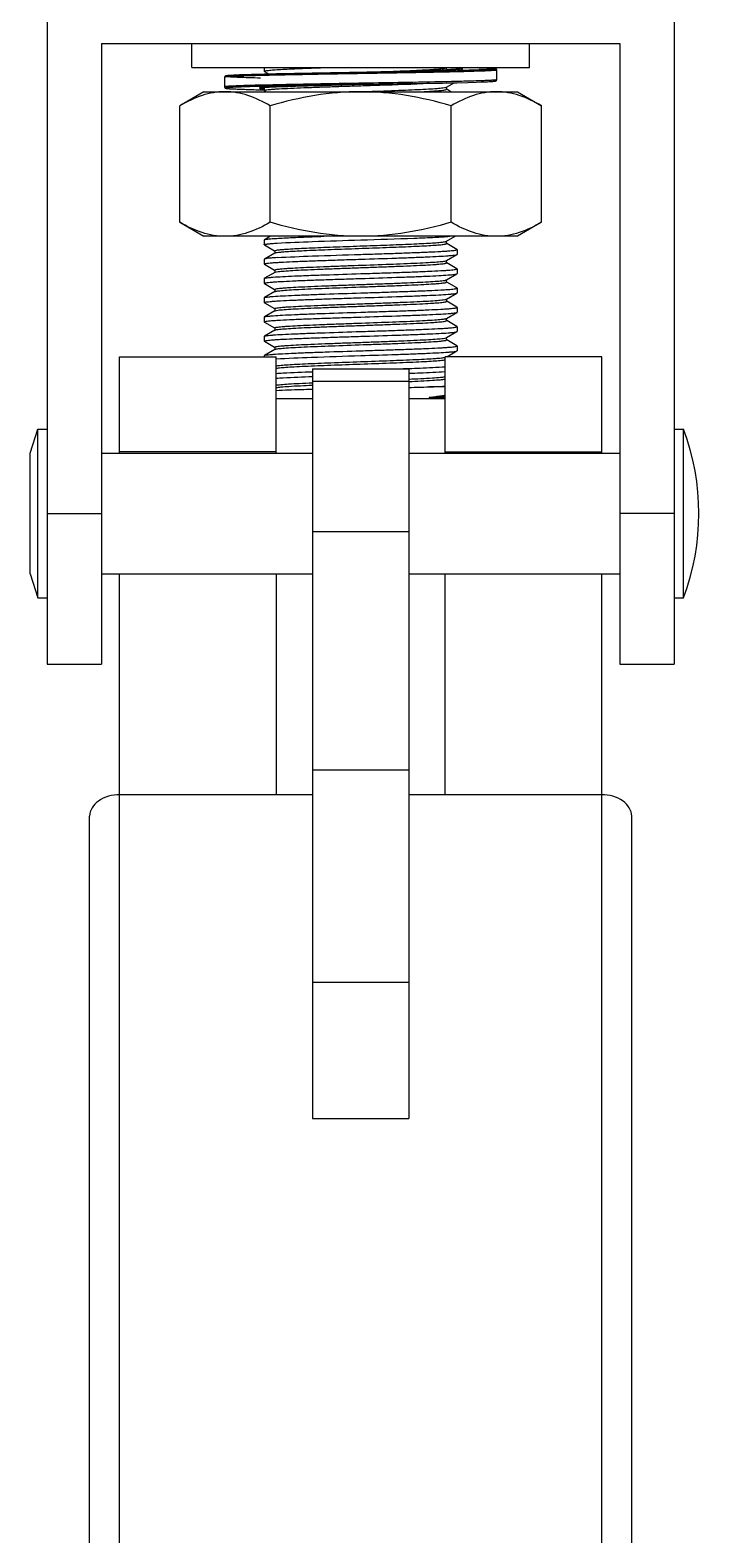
# Model space of a CAD drawing. Extents: x 1680110 to 2699828, y 269661 to 891349.
# Drawn here: x 2393990 to 2394243, y 713196 to 713764 of the extents above; entities that cross this region are included whole.
import ezdxf

# ---------------------------------------------------------------- set-up
doc = ezdxf.new("R2010")
doc.units = 0
doc.header["$LTSCALE"] = 1000
doc.header["$MEASUREMENT"] = 0
doc.layers.add('02___PRT_ALL_AXES', color=7, linetype='Continuous')
doc.layers.add('03___PRT_ALL_CURVES', color=7, linetype='Continuous')

msp = doc.modelspace()

# ---------------------------------------------------------------- linework, layer by layer
at = {"color": 0, "linetype": 'Continuous'}
for p, q in [((2393996.45, 713779.83), (2393996.45, 713524.85)), ((2394233.22, 713779.83), (2394233.22, 713524.85)), ((2394016.94, 713759.34), (2394016.94, 713524.85)), ((2394016.94, 713759.34), (2394212.73, 713759.34)), ((2394212.73, 713759.34), (2394212.73, 713524.85)), ((2394147.2, 713750.13), (2394147.26, 713750.16)), ((2394147.26, 713750.16), (2394147.38, 713750.23)), ((2394147.32, 713749.32), (2394147.32, 713750.23)), ((2394160.61, 713750.18), (2394159, 713750.23)), ((2394161.67, 713750.13), (2394160.61, 713750.18)), ((2394162.58, 713750.09), (2394161.67, 713750.13)), ((2394063.38, 713746.59), (2394063.38, 713742.95)), ((2394066.14, 713747.31), (2394065.57, 713747.28)), ((2394066.82, 713747.35), (2394066.14, 713747.31)), ((2394067.62, 713747.39), (2394066.82, 713747.35)), ((2394069.07, 713747.45), (2394067.62, 713747.39)), ((2394070.87, 713747.51), (2394069.07, 713747.45)), ((2394073.86, 713747.6), (2394070.87, 713747.51)), ((2394078.81, 713747.73), (2394073.86, 713747.6)), ((2394078.47, 713748.81), (2394078.41, 713748.87)), ((2394078.47, 713748.81), (2394080.26, 713747.76)), ((2394086.86, 713747.91), (2394078.81, 713747.73)), ((2394101.59, 713748.19), (2394086.86, 713747.91)), ((2394114.28, 713748.4), (2394101.59, 713748.19)), ((2394114.84, 713748.41), (2394114.28, 713748.4)), ((2394114.84, 713748.41), (2394115.6, 713748.44)), ((2394115.6, 713748.43), (2394114.84, 713748.41)), ((2394115.6, 713748.43), (2394114.84, 713748.41)), ((2394133.85, 713748.86), (2394127.7, 713748.71)), ((2394138.07, 713748.98), (2394133.85, 713748.86)), ((2394141.65, 713749.08), (2394138.07, 713748.98)), ((2394138.16, 713744.27), (2394151.22, 713744.55)), ((2394144.63, 713749.18), (2394141.65, 713749.08)), ((2394147.06, 713749.28), (2394144.63, 713749.18)), ((2394148.55, 713749.34), (2394147.06, 713749.28)), ((2394147.24, 713744.46), (2394147.19, 713744.46)), ((2394147.3, 713749.29), (2394147.32, 713749.32)), ((2394147.31, 713749.56), (2394147.35, 713749.56)), ((2394147.32, 713742.91), (2394150.11, 713744.53)), ((2394147.43, 713749.29), (2394147.33, 713749.35)), ((2394147.4, 713749.02), (2394147.34, 713749.01)), ((2394147.35, 713749.56), (2394147.5, 713749.55)), ((2394147.41, 713749.29), (2394147.35, 713749.29)), ((2394149.4, 713749.39), (2394148.55, 713749.34)), ((2394150.14, 713749.43), (2394149.4, 713749.39)), ((2394150.02, 713749.42), (2394150.06, 713749.42)), ((2394150.78, 713749.46), (2394150.14, 713749.43)), ((2394151.33, 713749.5), (2394150.78, 713749.46)), ((2394151.22, 713744.55), (2394155.29, 713744.66)), ((2394151.33, 713745), (2394151.27, 713745)), ((2394155.29, 713744.66), (2394158.45, 713744.75)), ((2394158.45, 713744.75), (2394160.33, 713744.82)), ((2394160.33, 713744.82), (2394161.86, 713744.88)), ((2394161.86, 713744.88), (2394162.7, 713744.92)), ((2394163.36, 713750.05), (2394162.58, 713750.09)), ((2394162.7, 713744.92), (2394163.42, 713744.96)), ((2394163.42, 713744.96), (2394164.02, 713744.99)), ((2394166.29, 713745.68), (2394166.29, 713749.32)), ((2394066.21, 713742.23), (2394066.88, 713742.19)), ((2394066.88, 713742.19), (2394067.65, 713742.16)), ((2394067.65, 713742.16), (2394069.03, 713742.1)), ((2394069.03, 713742.1), (2394070.71, 713742.04)), ((2394070.71, 713742.04), (2394073.47, 713741.95)), ((2394073.47, 713741.95), (2394078.41, 713741.82)), ((2394077.64, 713742.29), (2394078.38, 713742.23)), ((2394078.4, 713743.63), (2394078.35, 713743.63)), ((2394078.43, 713743.17), (2394078.37, 713743.17)), ((2394078.47, 713741.52), (2394078.41, 713741.58)), ((2394078.47, 713741.52), (2394079.14, 713741.13)), ((2394078.81, 713742.79), (2394079.49, 713742.84)), ((2394079.49, 713742.84), (2394080.29, 713742.88)), ((2394080.29, 713742.88), (2394081.23, 713742.93)), ((2394081.23, 713742.93), (2394082.9, 713743)), ((2394082.9, 713743), (2394084.95, 713743.08)), ((2394084.95, 713743.08), (2394087.38, 713743.16)), ((2394087.38, 713743.16), (2394090.23, 713743.25)), ((2394090.23, 713743.25), (2394094.72, 713743.38)), ((2394094.72, 713743.38), (2394100.03, 713743.51)), ((2394100.03, 713743.51), (2394107.69, 713743.7)), ((2394107.69, 713743.7), (2394112.43, 713743.81)), ((2394114.26, 713743.85), (2394112.43, 713743.81)), ((2394114.26, 713743.85), (2394112.43, 713743.82)), ((2394112.43, 713743.33), (2394114.27, 713743.39)), ((2394114.26, 713743.85), (2394128.57, 713744.1)), ((2394114.84, 713743.86), (2394114.26, 713743.85)), ((2394114.27, 713743.39), (2394114.84, 713743.41)), ((2394114.87, 713743.86), (2394114.84, 713743.86)), ((2394121.71, 713743.98), (2394114.87, 713743.86)), ((2394121.83, 713743.98), (2394121.71, 713743.98)), ((2394128.57, 713744.1), (2394121.83, 713743.98)), ((2394128.57, 713744.1), (2394138.16, 713744.27)), ((2394128.73, 713744.1), (2394128.57, 713744.1)), ((2394135.13, 713744.22), (2394128.73, 713744.1)), ((2394135.37, 713744.22), (2394135.13, 713744.22)), ((2394147.26, 713742.88), (2394147.32, 713742.91)), ((2394147.32, 713742.04), (2394147.32, 713742.95)), ((2394148.95, 713741.13), (2394147.33, 713742.07)), ((2394078.41, 713685.13), (2394078.47, 713685.19)), ((2394078.47, 713683.24), (2394078.41, 713683.3)), ((2394080.72, 713686.49), (2394078.47, 713685.19)), ((2394078.47, 713683.24), (2394082.34, 713681)), ((2394147.26, 713684.6), (2394147.32, 713684.63)), ((2394147.32, 713684.63), (2394150.53, 713686.49)), ((2394147.32, 713683.76), (2394147.32, 713684.67)), ((2394151.21, 713681.55), (2394147.33, 713683.79)), ((2394078.47, 713677.9), (2394078.41, 713677.84)), ((2394082.35, 713680.15), (2394078.47, 713677.9)), ((2394082.35, 713681.03), (2394082.35, 713680.12)), ((2394082.42, 713680.19), (2394082.35, 713680.15)), ((2394147.26, 713677.31), (2394147.32, 713677.35)), ((2394147.32, 713677.35), (2394151.21, 713679.6)), ((2394147.32, 713676.47), (2394147.32, 713677.38)), ((2394151.21, 713674.26), (2394147.33, 713676.5)), ((2394151.26, 713681.48), (2394151.21, 713681.55)), ((2394151.21, 713679.6), (2394151.26, 713679.66)), ((2394078.47, 713675.95), (2394078.41, 713676.02)), ((2394078.41, 713670.55), (2394078.47, 713670.62)), ((2394078.47, 713675.95), (2394082.34, 713673.72)), ((2394082.35, 713672.87), (2394078.47, 713670.62)), ((2394082.35, 713673.74), (2394082.35, 713672.83)), ((2394082.42, 713672.9), (2394082.35, 713672.87)), ((2394082.42, 713672.9), (2394082.48, 713672.93)), ((2394147.32, 713670.06), (2394151.21, 713672.31)), ((2394151.26, 713674.2), (2394151.21, 713674.26)), ((2394151.21, 713672.31), (2394151.26, 713672.38)), ((2394078.47, 713668.67), (2394078.41, 713668.73)), ((2394078.47, 713668.67), (2394082.34, 713666.43)), ((2394082.35, 713665.58), (2394078.47, 713663.33)), ((2394082.35, 713666.46), (2394082.35, 713665.55)), ((2394082.42, 713665.62), (2394082.35, 713665.58)), ((2394147.18, 713669.99), (2394147.26, 713670.03)), ((2394147.26, 713670.03), (2394147.32, 713670.06)), ((2394147.32, 713669.19), (2394147.32, 713670.1)), ((2394147.32, 713662.78), (2394151.21, 713665.03)), ((2394151.21, 713666.98), (2394147.33, 713669.22)), ((2394151.26, 713666.91), (2394151.21, 713666.98)), ((2394151.21, 713665.03), (2394151.26, 713665.09)), ((2394078.41, 713663.27), (2394078.47, 713663.33)), ((2394078.47, 713661.38), (2394078.41, 713661.45)), ((2394078.47, 713661.38), (2394082.34, 713659.15)), ((2394082.35, 713659.17), (2394082.35, 713658.26)), ((2394147.19, 713662.71), (2394147.26, 713662.74)), ((2394147.26, 713662.74), (2394147.32, 713662.78)), ((2394147.32, 713661.9), (2394147.32, 713662.81)), ((2394151.21, 713659.69), (2394147.33, 713661.93)), ((2394151.26, 713659.63), (2394151.21, 713659.69)), ((2394078.41, 713655.98), (2394078.47, 713656.05)), ((2394078.47, 713654.1), (2394078.41, 713654.16)), ((2394082.35, 713658.3), (2394078.47, 713656.05)), ((2394078.47, 713654.1), (2394082.34, 713651.86)), ((2394082.42, 713658.33), (2394082.35, 713658.3)), ((2394082.42, 713658.33), (2394082.48, 713658.36)), ((2394147.26, 713655.46), (2394147.32, 713655.49)), ((2394147.32, 713655.49), (2394151.21, 713657.74)), ((2394147.32, 713654.62), (2394147.32, 713655.53)), ((2394151.21, 713652.41), (2394147.33, 713654.65)), ((2394151.21, 713657.74), (2394151.26, 713657.81)), ((2394078.41, 713648.7), (2394078.47, 713648.76)), ((2394082.35, 713651.01), (2394078.47, 713648.76)), ((2394082.35, 713651.89), (2394082.35, 713650.98)), ((2394082.42, 713651.05), (2394082.35, 713651.01)), ((2394082.42, 713651.05), (2394082.49, 713651.08)), ((2394147.19, 713648.14), (2394147.26, 713648.17)), ((2394147.26, 713648.17), (2394147.32, 713648.21)), ((2394147.32, 713648.21), (2394151.21, 713650.46)), ((2394147.32, 713647.33), (2394147.32, 713648.24)), ((2394151.26, 713652.34), (2394151.21, 713652.41)), ((2394151.21, 713650.46), (2394151.26, 713650.52)), ((2394078.47, 713646.81), (2394078.41, 713646.88)), ((2394078.47, 713646.81), (2394082.34, 713644.58)), ((2394082.35, 713643.73), (2394078.47, 713641.48)), ((2394082.35, 713644.6), (2394082.35, 713643.69)), ((2394082.42, 713643.76), (2394082.35, 713643.73)), ((2394151.21, 713645.12), (2394147.33, 713647.36)), ((2394147.39, 713640.97), (2394151.21, 713643.17)), ((2394151.26, 713645.06), (2394151.21, 713645.12)), ((2394151.21, 713643.17), (2394151.26, 713643.24)), ((2394023.77, 713604.53), (2394023.77, 713640.97)), ((2394023.77, 713640.97), (2394082.96, 713640.97)), ((2394078.41, 713641.41), (2394078.47, 713641.48)), ((2394082.96, 713604.53), (2394082.96, 713640.97)), ((2394096.62, 713636.41), (2394096.62, 713353.09)), ((2394096.62, 713636.41), (2394133.05, 713636.41)), ((2394133.05, 713636.41), (2394133.05, 713353.09)), ((2394146.71, 713604.53), (2394146.71, 713640.97)), ((2394205.9, 713640.97), (2394146.71, 713640.97)), ((2394205.9, 713604.53), (2394205.9, 713640.97)), ((2394096.62, 713631.7), (2394133.05, 713631.7)), ((2394133.12, 713634.74), (2394133.18, 713634.74)), ((2394146.71, 713629.58), (2394140.6, 713629.58)), ((2394146.71, 713625.63), (2394140.66, 713625.63)), ((2394096.62, 713625.02), (2394082.96, 713625.02)), ((2394146.71, 713625.02), (2394133.05, 713625.02)), ((2394082.96, 713605), (2394023.77, 713605)), ((2394146.71, 713605), (2394205.9, 713605)), ((2393996.45, 713581.77), (2394016.94, 713581.77)), ((2394233.22, 713581.77), (2394212.73, 713581.77)), ((2394096.62, 713574.97), (2394133.05, 713574.97)), ((2394023.77, 711038.3), (2394023.77, 713559)), ((2394082.96, 713559), (2394082.96, 713475.43)), ((2394146.71, 713475.43), (2394146.71, 713559)), ((2394205.9, 711038.3), (2394205.9, 713559)), ((2393996.45, 713524.85), (2394016.94, 713524.85)), ((2394212.73, 713524.85), (2394233.22, 713524.85)), ((2394096.62, 713484.82), (2394133.05, 713484.82)), ((2394096.62, 713475.43), (2394023.77, 713475.43)), ((2394205.9, 713475.43), (2394133.05, 713475.43)), ((2394012.39, 711154.42), (2394012.39, 713467.38)), ((2394217.28, 711154.42), (2394217.28, 713467.38)), ((2394096.62, 713404.6), (2394133.05, 713404.6)), ((2394096.62, 713353.09), (2394133.05, 713353.09))]:
    msp.add_line(p, q, dxfattribs=at)
for points in [[(2394065.57, 713747.28), (2394065.32, 713747.26), (2394065.1, 713747.24), (2394064.89, 713747.23), (2394064.71, 713747.21), (2394064.54, 713747.19), (2394064.4, 713747.18), (2394064.26, 713747.16), (2394064.15, 713747.15), (2394064.04, 713747.13), (2394063.95, 713747.12), (2394063.87, 713747.1), (2394063.79, 713747.08), (2394063.71, 713747.05), (2394063.62, 713747), (2394063.49, 713746.89), (2394063.39, 713746.63), (2394063.38, 713746.59)], [(2394127.7, 713748.71), (2394116.17, 713748.44), (2394115.6, 713748.43)], [(2394153, 713749.68), (2394153, 713749.68), (2394152.96, 713749.68), (2394152.91, 713749.66), (2394152.83, 713749.65), (2394152.74, 713749.64), (2394152.63, 713749.62), (2394152.5, 713749.61), (2394152.35, 713749.59), (2394152.19, 713749.57), (2394152, 713749.55), (2394151.8, 713749.54), (2394151.58, 713749.52), (2394151.33, 713749.5)], [(2394166.29, 713749.32), (2394166.28, 713749.36), (2394166.18, 713749.62), (2394166.05, 713749.74), (2394165.95, 713749.78), (2394165.87, 713749.81), (2394165.79, 713749.83), (2394165.7, 713749.85), (2394165.59, 713749.87), (2394165.47, 713749.89), (2394165.33, 713749.9), (2394165.17, 713749.92), (2394164.99, 713749.94), (2394164.78, 713749.96), (2394164.55, 713749.98), (2394164.29, 713749.99), (2394164.01, 713750.01), (2394163.36, 713750.05)], [(2394164.02, 713744.99), (2394164.28, 713745.01), (2394164.51, 713745.03), (2394164.72, 713745.04), (2394164.92, 713745.06), (2394165.09, 713745.08), (2394165.24, 713745.09), (2394165.38, 713745.11), (2394165.5, 713745.12), (2394165.61, 713745.14), (2394165.7, 713745.16), (2394165.79, 713745.17), (2394165.87, 713745.19), (2394165.95, 713745.22), (2394166.04, 713745.26), (2394166.16, 713745.36), (2394166.28, 713745.61), (2394166.29, 713745.68)], [(2394063.38, 713742.95), (2394063.39, 713742.88), (2394063.51, 713742.63), (2394063.63, 713742.53), (2394063.73, 713742.49), (2394063.8, 713742.46), (2394063.88, 713742.44), (2394063.97, 713742.42), (2394064.07, 713742.41), (2394064.17, 713742.39), (2394064.3, 713742.37), (2394064.44, 713742.36), (2394064.59, 713742.34), (2394064.76, 713742.33), (2394064.95, 713742.31), (2394065.16, 713742.3), (2394065.39, 713742.28), (2394065.64, 713742.26), (2394066.21, 713742.23)], [(2394076.82, 713742.58), (2394076.83, 713742.58), (2394076.86, 713742.59), (2394076.93, 713742.6), (2394077.01, 713742.62), (2394077.12, 713742.64), (2394077.25, 713742.65), (2394077.4, 713742.67), (2394077.58, 713742.69), (2394077.78, 713742.71), (2394078, 713742.73), (2394078.24, 713742.75), (2394078.52, 713742.77), (2394078.81, 713742.79)]]:
    msp.add_lwpolyline(points, dxfattribs=at)
for centre, radius, start, end in [((2394076.39, 716976.59), 3232.91, 271.04527, 271.25493), ((2394109.69, 715453.48), 1709.43, 271.2586, 271.39378), ((2394113.55, 715292.18), 1543.54, 271.25649, 271.45321), ((2394081.49, 713701.32), 41.56, 94.2592, 94.9357), ((2394080.72, 713769.59), 26.97, 264.4979, 265.0097), ((2394146.89, 713663.46), 0.808, 291.3377, 292.265), ((2394082.78, 713657.61), 0.809, 111.336, 112.2602), ((2394062.32, 715567.47), 1932.2, 271.97095, 272.1), ((2394099.55, 715107.97), 1478.96, 271.30073, 271.59071)]:
    msp.add_arc(centre, radius, start, end, dxfattribs=at)
for points, knots in [([(2394078.41, 713748.87), (2394078.41, 713748.91), (2394078.58, 713748.99), (2394078.85, 713749.05), (2394079.36, 713749.14), (2394080.39, 713749.26), (2394082.15, 713749.41), (2394084.77, 713749.57), (2394088.04, 713749.74), (2394091.89, 713749.9), (2394096.25, 713750.07), (2394099.3, 713750.18), (2394100.9, 713750.23)], [0, 0, 0, 0, 0.005786, 0.019414, 0.041485, 0.072004, 0.157793, 0.275073, 0.421358, 0.593494, 0.787777, 1, 1, 1, 1]), ([(2394115.6, 713748.44), (2394119.45, 713748.58), (2394125.05, 713748.78), (2394132.2, 713749.06), (2394136.82, 713749.27), (2394140.71, 713749.48), (2394143.74, 713749.66), (2394145.8, 713749.89), (2394146.87, 713750), (2394147.2, 713750.13)], [0, 0, 0, 0, 0.364961, 0.531036, 0.678684, 0.803013, 0.899918, 0.966237, 1, 1, 1, 1]), ([(2394148.15, 713750.23), (2394148.58, 713750.22), (2394149.94, 713750.15), (2394151.3, 713750.08), (2394152.23, 713749.99)], [0, 0, 0, 0, 0.316279, 1, 1, 1, 1]), ([(2394159, 713750.23), (2394159.62, 713750.21), (2394160.77, 713750.17), (2394162.35, 713750.11), (2394163.48, 713750.05), (2394164.24, 713750), (2394164.69, 713749.96), (2394165.07, 713749.93), (2394165.37, 713749.9), (2394165.6, 713749.87), (2394165.73, 713749.83), (2394165.82, 713749.81), (2394165.83, 713749.77), (2394165.81, 713749.75), (2394165.77, 713749.74), (2394165.68, 713749.71), (2394165.52, 713749.68), (2394165.27, 713749.65), (2394164.95, 713749.62), (2394164.54, 713749.58), (2394163.85, 713749.53), (2394162.8, 713749.48), (2394161.31, 713749.41), (2394159.54, 713749.34), (2394157.49, 713749.27), (2394155.18, 713749.21), (2394153.55, 713749.16), (2394152.7, 713749.14)], [0, 0, 0, 0, 0.093183, 0.172189, 0.236539, 0.263093, 0.285847, 0.304768, 0.319836, 0.33104, 0.338399, 0.342056, 0.342921, 0.344117, 0.346129, 0.34906, 0.357776, 0.370349, 0.386785, 0.407069, 0.431174, 0.49071, 0.565043, 0.653721, 0.756205, 0.871868, 1, 1, 1, 1]), ([(2394166.29, 713749.32), (2394166.29, 713749.3), (2394166.17, 713749.27), (2394166.01, 713749.23), (2394165.68, 713749.19), (2394165.26, 713749.15), (2394164.7, 713749.11), (2394163.73, 713749.05), (2394162.22, 713748.97), (2394160.06, 713748.89), (2394157.48, 713748.81), (2394154.48, 713748.72), (2394151.1, 713748.64), (2394147.37, 713748.55), (2394141.81, 713748.44), (2394134.27, 713748.29), (2394124.74, 713748.13), (2394114.83, 713747.96), (2394104.92, 713747.79), (2394095.39, 713747.62), (2394087.86, 713747.48), (2394082.29, 713747.36), (2394078.56, 713747.28), (2394075.19, 713747.19), (2394072.19, 713747.11), (2394069.6, 713747.03), (2394067.45, 713746.94), (2394065.94, 713746.87), (2394064.97, 713746.81), (2394064.41, 713746.77), (2394063.99, 713746.73), (2394063.66, 713746.69), (2394063.5, 713746.65), (2394063.38, 713746.62), (2394063.38, 713746.59)], [0, 0, 0, 0, 0.000734, 0.002588, 0.005621, 0.009835, 0.015225, 0.021778, 0.038315, 0.05929, 0.084505, 0.11372, 0.146654, 0.182994, 0.222387, 0.30879, 0.402541, 0.500037, 0.597531, 0.691278, 0.777674, 0.817064, 0.853401, 0.886332, 0.915542, 0.940751, 0.961719, 0.978248, 0.984797, 0.990182, 0.994392, 0.99742, 0.99927, 1, 1, 1, 1]), ([(2394114.28, 713748.4), (2394111.85, 713748.36), (2394107.04, 713748.28), (2394099.97, 713748.16), (2394093.2, 713748.03), (2394086.87, 713747.91), (2394081.12, 713747.79), (2394076.06, 713747.67), (2394072.33, 713747.56), (2394069.77, 713747.47), (2394068.19, 713747.41), (2394066.85, 713747.35), (2394065.88, 713747.3), (2394065.24, 713747.25), (2394064.85, 713747.22), (2394064.52, 713747.19), (2394064.26, 713747.16), (2394064.06, 713747.13), (2394063.94, 713747.11), (2394063.88, 713747.08), (2394063.85, 713747.07), (2394063.84, 713747.05), (2394063.85, 713747.03), (2394063.88, 713747.01), (2394063.94, 713746.99), (2394064.07, 713746.96), (2394064.26, 713746.93), (2394064.66, 713746.89), (2394065.31, 713746.84), (2394066.77, 713746.75), (2394069.2, 713746.64), (2394072.81, 713746.52), (2394075.52, 713746.45), (2394077.02, 713746.41)], [0, 0, 0, 0, 0.114408, 0.226286, 0.333333, 0.433352, 0.524287, 0.604264, 0.671643, 0.700166, 0.725046, 0.746157, 0.763393, 0.77053, 0.776668, 0.781801, 0.785923, 0.789034, 0.791139, 0.791822, 0.792275, 0.79255, 0.792828, 0.79329, 0.793982, 0.796105, 0.799235, 0.803376, 0.814683, 0.829982, 0.87224, 0.929301, 1, 1, 1, 1]), ([(2394151.27, 713745), (2394145.7, 713744.87), (2394130.21, 713744.57), (2394105.92, 713744.17), (2394087.2, 713743.84), (2394078.4, 713743.63)], [0, 0, 0, 0, 0.229313, 0.637984, 1, 1, 1, 1]), ([(2394147.35, 713749.29), (2394142.81, 713749.1), (2394132.22, 713748.81), (2394121.64, 713748.57), (2394115.6, 713748.43)], [0, 0, 0, 0, 0.42908, 1, 1, 1, 1]), ([(2394147.34, 713749.01), (2394144.98, 713748.96), (2394134.4, 713748.75), (2394123.82, 713748.57), (2394115.6, 713748.43)], [0, 0, 0, 0, 0.22287, 1, 1, 1, 1]), ([(2394152.23, 713749.99), (2394152.37, 713749.97), (2394152.6, 713749.95), (2394152.92, 713749.91), (2394153.11, 713749.87), (2394153.23, 713749.84), (2394153.28, 713749.82), (2394153.31, 713749.8), (2394153.31, 713749.74), (2394153.2, 713749.72), (2394153.04, 713749.67), (2394152.77, 713749.63), (2394152.42, 713749.59), (2394151.97, 713749.55), (2394151.43, 713749.51), (2394150.52, 713749.44), (2394149.17, 713749.37), (2394148.03, 713749.32), (2394147.41, 713749.29)], [0, 0, 0, 0, 0.057695, 0.102152, 0.133345, 0.144014, 0.151502, 0.156113, 0.159189, 0.171014, 0.195466, 0.233126, 0.284056, 0.348196, 0.425398, 0.515491, 0.733471, 1, 1, 1, 1]), ([(2394147.5, 713749.55), (2394147.74, 713749.54), (2394148.58, 713749.5), (2394149.41, 713749.46), (2394150.02, 713749.42)], [0, 0, 0, 0, 0.279412, 1, 1, 1, 1]), ([(2394166.29, 713745.68), (2394166.29, 713745.66), (2394166.17, 713745.62), (2394166.01, 713745.59), (2394165.69, 713745.55), (2394165.27, 713745.51), (2394164.72, 713745.47), (2394163.75, 713745.4), (2394162.25, 713745.33), (2394160.11, 713745.25), (2394157.55, 713745.17), (2394154.57, 713745.08), (2394152.45, 713745.03), (2394151.33, 713745)], [0, 0, 0, 0, 0.004985, 0.0176, 0.038249, 0.066956, 0.103679, 0.14834, 0.261059, 0.404068, 0.576024, 0.7753, 1, 1, 1, 1]), ([(2394078.35, 713743.63), (2394077.23, 713743.6), (2394075.11, 713743.55), (2394072.13, 713743.47), (2394069.56, 713743.38), (2394067.43, 713743.3), (2394065.93, 713743.23), (2394064.96, 713743.17), (2394064.41, 713743.13), (2394063.98, 713743.08), (2394063.66, 713743.04), (2394063.5, 713743.01), (2394063.39, 713742.98), (2394063.38, 713742.95)], [0, 0, 0, 0, 0.224593, 0.423791, 0.595701, 0.738698, 0.851435, 0.896118, 0.932869, 0.961612, 0.982304, 0.994968, 1, 1, 1, 1]), ([(2394078.37, 713743.17), (2394076.31, 713743.12), (2394073.42, 713743.04), (2394069.83, 713742.92), (2394067.76, 713742.84), (2394066.3, 713742.77), (2394065.36, 713742.71), (2394064.84, 713742.67), (2394064.4, 713742.62), (2394064.13, 713742.6), (2394063.71, 713742.49), (2394064.13, 713742.39), (2394064.4, 713742.37), (2394064.84, 713742.32), (2394065.36, 713742.28), (2394066.31, 713742.22), (2394067.76, 713742.15), (2394069.84, 713742.07), (2394073.42, 713741.95), (2394076.32, 713741.87), (2394078.38, 713741.82)], [0, 0, 0, 0, 0.212148, 0.298132, 0.369616, 0.425941, 0.448254, 0.466597, 0.480935, 0.491247, 0.499914, 0.508617, 0.518947, 0.533304, 0.551665, 0.573994, 0.630349, 0.701857, 0.787856, 1, 1, 1, 1]), ([(2394077.07, 713742.63), (2394076.99, 713742.62), (2394076.84, 713742.6), (2394076.7, 713742.56), (2394076.59, 713742.53), (2394076.59, 713742.48), (2394076.62, 713742.46), (2394076.67, 713742.44), (2394076.78, 713742.41), (2394076.97, 713742.37), (2394077.28, 713742.33), (2394077.51, 713742.3), (2394077.64, 713742.29)], [0, 0, 0, 0, 0.160817, 0.265115, 0.31558, 0.328996, 0.349081, 0.381472, 0.427462, 0.561552, 0.752432, 1, 1, 1, 1]), ([(2394077.91, 713742.72), (2394077.83, 713742.72), (2394077.55, 713742.69), (2394077.27, 713742.66), (2394077.08, 713742.63)], [0, 0, 0, 0, 0.294737, 1, 1, 1, 1]), ([(2394112.43, 713743.81), (2394108.71, 713743.72), (2394101.67, 713743.56), (2394092.01, 713743.32), (2394084.39, 713743.07), (2394080.09, 713742.89), (2394078.4, 713742.76)], [0, 0, 0, 0, 0.327938, 0.620366, 0.851227, 1, 1, 1, 1]), ([(2394078.41, 713741.58), (2394078.41, 713741.65), (2394078.71, 713741.73), (2394079.13, 713741.82), (2394079.96, 713741.93), (2394081.05, 713742.03), (2394082.46, 713742.14), (2394084.89, 713742.29), (2394088.56, 713742.48), (2394093.62, 713742.69), (2394099.43, 713742.9), (2394105.79, 713743.12), (2394110.18, 713743.26), (2394112.43, 713743.33)], [0, 0, 0, 0, 0.005703, 0.020172, 0.04378, 0.076386, 0.117742, 0.167486, 0.290355, 0.440693, 0.61322, 0.801833, 1, 1, 1, 1]), ([(2394112.43, 713743.82), (2394109.28, 713743.77), (2394097.95, 713743.57), (2394086.62, 713743.37), (2394078.43, 713743.17)], [0, 0, 0, 0, 0.277252, 1, 1, 1, 1]), ([(2394114.84, 713743.41), (2394117.23, 713743.48), (2394125.88, 713743.76), (2394134.54, 713744.04), (2394140.8, 713744.33)], [0, 0, 0, 0, 0.276436, 1, 1, 1, 1]), ([(2394114.84, 713741.13), (2394118.7, 713741.27), (2394124.33, 713741.47), (2394131.54, 713741.75), (2394136.24, 713741.96), (2394140.23, 713742.16), (2394143.38, 713742.36), (2394145.58, 713742.57), (2394146.73, 713742.7), (2394147.11, 713742.82)], [0, 0, 0, 0, 0.358483, 0.522838, 0.669887, 0.794772, 0.893379, 0.962492, 1, 1, 1, 1]), ([(2394137.81, 713741.13), (2394139.15, 713741.2), (2394141.05, 713741.3), (2394143.39, 713741.46), (2394144.76, 713741.57), (2394145.81, 713741.68), (2394146.62, 713741.79), (2394147.03, 713741.88), (2394147.32, 713741.97), (2394147.32, 713742.04)], [0, 0, 0, 0, 0.421729, 0.592956, 0.735504, 0.848073, 0.929659, 0.979849, 1, 1, 1, 1]), ([(2394147.11, 713742.82), (2394147.14, 713742.83), (2394147.19, 713742.85), (2394147.24, 713742.87), (2394147.26, 713742.88)], [0, 0, 0, 0, 0.561798, 1, 1, 1, 1]), ([(2394078.41, 713683.3), (2394078.41, 713683.34), (2394078.54, 713683.41), (2394078.76, 713683.47), (2394079.16, 713683.54), (2394079.98, 713683.65), (2394081.38, 713683.78), (2394082.59, 713683.87), (2394083.29, 713683.91)], [0, 0, 0, 0, 0.022001, 0.071614, 0.151547, 0.261983, 0.573159, 1, 1, 1, 1]), ([(2394078.47, 713685.19), (2394078.66, 713685.3), (2394079.34, 713685.38), (2394080.66, 713685.56), (2394082.68, 713685.69), (2394085.31, 713685.86), (2394088.53, 713686.01), (2394093.79, 713686.24), (2394097.97, 713686.39), (2394100.9, 713686.49)], [0, 0, 0, 0, 0.029291, 0.089386, 0.179424, 0.297711, 0.44196, 0.609341, 1, 1, 1, 1]), ([(2394083.29, 713683.91), (2394087.73, 713684.19), (2394098.25, 713684.59), (2394108.76, 713684.93), (2394114.84, 713685.13)], [0, 0, 0, 0, 0.42277, 1, 1, 1, 1]), ([(2394086.71, 713681.63), (2394088.88, 713681.79), (2394093.96, 713682.05), (2394102.38, 713682.4), (2394112.06, 713682.75), (2394122.02, 713683.1), (2394130.04, 713683.41), (2394135.83, 713683.66), (2394139.45, 713683.84), (2394142.44, 713684.02), (2394144.74, 713684.18), (2394146.25, 713684.38), (2394147.04, 713684.47), (2394147.26, 713684.6)], [0, 0, 0, 0, 0.107783, 0.251572, 0.416871, 0.586964, 0.744654, 0.813774, 0.874011, 0.923835, 0.961993, 0.987552, 1, 1, 1, 1]), ([(2394086.71, 713680.72), (2394088.94, 713680.88), (2394094.17, 713681.15), (2394102.84, 713681.51), (2394112.79, 713681.87), (2394121.4, 713682.17), (2394128.12, 713682.42), (2394132.72, 713682.61), (2394136.84, 713682.8), (2394140.38, 713682.98), (2394143.23, 713683.16), (2394145.15, 713683.32), (2394146.27, 713683.46), (2394146.83, 713683.55), (2394147.13, 713683.62), (2394147.32, 713683.71), (2394147.32, 713683.76)], [0, 0, 0, 0, 0.110711, 0.25879, 0.428579, 0.602076, 0.684431, 0.760893, 0.829425, 0.888206, 0.935673, 0.970577, 0.983029, 0.992048, 0.997627, 1, 1, 1, 1]), ([(2394114.84, 713685.13), (2394121.58, 713685.34), (2394130.97, 713685.63), (2394142.19, 713686.1), (2394146.66, 713686.34), (2394148.49, 713686.49)], [0, 0, 0, 0, 0.601171, 0.836534, 1, 1, 1, 1]), ([(2394078.41, 713676.02), (2394078.41, 713676.09), (2394078.74, 713676.17), (2394079.19, 713676.27), (2394080.1, 713676.38), (2394081.28, 713676.49), (2394082.82, 713676.6), (2394085.44, 713676.76), (2394089.41, 713676.95), (2394094.86, 713677.17), (2394101.07, 713677.39), (2394107.82, 713677.62), (2394112.47, 713677.76), (2394114.84, 713677.84)], [0, 0, 0, 0, 0.00573, 0.020425, 0.044419, 0.077543, 0.119519, 0.169942, 0.29416, 0.445458, 0.618039, 0.805282, 1, 1, 1, 1]), ([(2394083.29, 713678.45), (2394082.65, 713678.41), (2394081.53, 713678.33), (2394080.08, 713678.21), (2394079.11, 713678.07), (2394078.61, 713677.99), (2394078.47, 713677.9)], [0, 0, 0, 0, 0.393975, 0.69435, 0.896787, 1, 1, 1, 1]), ([(2394082.35, 713681.03), (2394082.35, 713681.06), (2394082.47, 713681.13), (2394082.82, 713681.23), (2394083.64, 713681.37), (2394084.99, 713681.5), (2394086.08, 713681.59), (2394086.71, 713681.63)], [0, 0, 0, 0, 0.02323, 0.073288, 0.263625, 0.57431, 1, 1, 1, 1]), ([(2394082.35, 713673.74), (2394082.35, 713673.8), (2394082.61, 713673.89), (2394082.99, 713673.98), (2394083.72, 713674.09), (2394084.68, 713674.19), (2394085.92, 713674.29), (2394088.06, 713674.45), (2394091.3, 713674.63), (2394095.77, 713674.84), (2394100.91, 713675.05), (2394106.53, 713675.27), (2394114.42, 713675.55), (2394123.97, 713675.89), (2394132.99, 713676.24), (2394139.17, 713676.54), (2394142.64, 713676.74), (2394145.14, 713676.95), (2394146.48, 713677.1), (2394146.95, 713677.21)], [0, 0, 0, 0, 0.002759, 0.009523, 0.020511, 0.035675, 0.054897, 0.078022, 0.135142, 0.205065, 0.285364, 0.373246, 0.465653, 0.65112, 0.816158, 0.883701, 0.938007, 0.977206, 1, 1, 1, 1]), ([(2394082.42, 713680.19), (2394082.55, 713680.27), (2394083, 713680.35), (2394083.87, 713680.48), (2394085.15, 713680.61), (2394086.14, 713680.68), (2394086.71, 713680.72)], [0, 0, 0, 0, 0.107625, 0.311403, 0.610331, 1, 1, 1, 1]), ([(2394082.48, 713672.93), (2394082.84, 713673.08), (2394084, 713673.19), (2394086.23, 713673.43), (2394089.51, 713673.62), (2394093.71, 713673.84), (2394098.67, 713674.05), (2394104.22, 713674.27), (2394110.16, 713674.49), (2394116.26, 713674.7), (2394122.32, 713674.92), (2394128.1, 713675.14), (2394133.4, 713675.35), (2394138.03, 713675.57), (2394141.38, 713675.76), (2394143.6, 713675.91), (2394144.89, 713676.02), (2394145.89, 713676.12), (2394146.66, 713676.23), (2394147.05, 713676.32), (2394147.32, 713676.41), (2394147.32, 713676.47)], [0, 0, 0, 0, 0.017786, 0.052839, 0.104005, 0.169458, 0.246837, 0.333341, 0.425839, 0.520978, 0.615311, 0.705419, 0.788037, 0.860174, 0.919224, 0.943153, 0.963063, 0.97877, 0.990157, 0.997162, 1, 1, 1, 1]), ([(2394083.29, 713678.45), (2394087.73, 713678.73), (2394098.25, 713679.12), (2394108.76, 713679.47), (2394114.84, 713679.66)], [0, 0, 0, 0, 0.422765, 1, 1, 1, 1]), ([(2394114.84, 713679.66), (2394117.2, 713679.74), (2394121.85, 713679.88), (2394128.6, 713680.11), (2394134.81, 713680.33), (2394140.26, 713680.55), (2394144.23, 713680.74), (2394146.86, 713680.9), (2394148.39, 713681.01), (2394149.57, 713681.12), (2394150.48, 713681.23), (2394150.93, 713681.33), (2394151.26, 713681.41), (2394151.26, 713681.48)], [0, 0, 0, 0, 0.194721, 0.381979, 0.55457, 0.705865, 0.830075, 0.880496, 0.922471, 0.955593, 0.979584, 0.994275, 1, 1, 1, 1]), ([(2394114.84, 713677.84), (2394119.33, 713677.98), (2394125.86, 713678.19), (2394134.21, 713678.49), (2394139.57, 713678.7), (2394144.06, 713678.91), (2394147.16, 713679.1), (2394149.08, 713679.25), (2394150.08, 713679.36), (2394150.75, 713679.46), (2394151.1, 713679.54), (2394151.21, 713679.6)], [0, 0, 0, 0, 0.370036, 0.538455, 0.68763, 0.812233, 0.907832, 0.943658, 0.97107, 0.98986, 1, 1, 1, 1]), ([(2394146.95, 713677.21), (2394146.99, 713677.22), (2394147.09, 713677.25), (2394147.19, 713677.28), (2394147.26, 713677.31)], [0, 0, 0, 0, 0.320151, 1, 1, 1, 1]), ([(2394078.41, 713668.73), (2394078.41, 713668.8), (2394078.74, 713668.89), (2394079.19, 713668.99), (2394080.1, 713669.09), (2394081.28, 713669.2), (2394082.82, 713669.31), (2394085.44, 713669.47), (2394089.41, 713669.67), (2394094.86, 713669.89), (2394101.07, 713670.11), (2394107.82, 713670.33), (2394112.47, 713670.48), (2394114.84, 713670.55)], [0, 0, 0, 0, 0.00573, 0.020425, 0.044419, 0.077543, 0.119519, 0.169942, 0.29416, 0.445458, 0.618039, 0.805282, 1, 1, 1, 1]), ([(2394078.47, 713670.62), (2394078.57, 713670.68), (2394078.92, 713670.75), (2394079.59, 713670.86), (2394080.59, 713670.96), (2394082.51, 713671.12), (2394085.62, 713671.3), (2394090.1, 713671.52), (2394095.46, 713671.73), (2394103.81, 713672.03), (2394110.34, 713672.23), (2394114.84, 713672.38)], [0, 0, 0, 0, 0.01014, 0.02893, 0.056344, 0.092171, 0.187776, 0.312381, 0.46155, 0.629965, 1, 1, 1, 1]), ([(2394114.84, 713672.38), (2394117.2, 713672.45), (2394121.85, 713672.6), (2394128.6, 713672.82), (2394134.81, 713673.04), (2394140.26, 713673.27), (2394144.23, 713673.46), (2394146.85, 713673.62), (2394148.39, 713673.73), (2394149.57, 713673.84), (2394150.48, 713673.94), (2394150.93, 713674.04), (2394151.26, 713674.13), (2394151.26, 713674.2)], [0, 0, 0, 0, 0.194708, 0.381941, 0.554513, 0.705807, 0.830028, 0.880455, 0.922436, 0.955565, 0.979564, 0.994265, 1, 1, 1, 1]), ([(2394114.84, 713670.55), (2394119.33, 713670.7), (2394125.86, 713670.91), (2394134.21, 713671.2), (2394139.57, 713671.41), (2394144.06, 713671.63), (2394147.16, 713671.81), (2394149.08, 713671.97), (2394150.08, 713672.07), (2394150.75, 713672.18), (2394151.1, 713672.25), (2394151.21, 713672.31)], [0, 0, 0, 0, 0.370036, 0.538455, 0.68763, 0.812233, 0.907832, 0.943658, 0.97107, 0.98986, 1, 1, 1, 1]), ([(2394078.47, 713663.33), (2394078.57, 713663.4), (2394078.92, 713663.47), (2394079.59, 713663.58), (2394080.59, 713663.68), (2394082.51, 713663.84), (2394085.61, 713664.02), (2394090.1, 713664.23), (2394095.46, 713664.45), (2394103.81, 713664.74), (2394110.34, 713664.95), (2394114.84, 713665.09)], [0, 0, 0, 0, 0.010139, 0.02893, 0.056342, 0.092168, 0.187763, 0.312361, 0.461537, 0.629962, 1, 1, 1, 1]), ([(2394082.35, 713666.46), (2394082.35, 713666.52), (2394082.62, 713666.61), (2394083.01, 713666.7), (2394083.77, 713666.81), (2394084.77, 713666.91), (2394086.06, 713667.02), (2394088.28, 713667.18), (2394091.63, 713667.36), (2394096.25, 713667.58), (2394101.54, 713667.79), (2394107.32, 713668.01), (2394113.36, 713668.23), (2394119.46, 713668.44), (2394125.39, 713668.66), (2394130.94, 713668.88), (2394135.91, 713669.09), (2394140.11, 713669.31), (2394143.41, 713669.5), (2394145.65, 713669.73), (2394146.82, 713669.85), (2394147.18, 713669.99)], [0, 0, 0, 0, 0.002835, 0.009828, 0.021196, 0.036877, 0.056753, 0.080644, 0.139601, 0.211632, 0.294139, 0.38414, 0.478381, 0.573452, 0.665915, 0.752426, 0.829856, 0.89541, 0.946725, 0.981977, 1, 1, 1, 1]), ([(2394082.42, 713665.62), (2394082.43, 713665.63), (2394082.55, 713665.68), (2394082.68, 713665.71), (2394082.78, 713665.73)], [0, 0, 0, 0, 0.175326, 1, 1, 1, 1]), ([(2394082.78, 713665.73), (2394083.28, 713665.85), (2394084.65, 713665.99), (2394087.2, 713666.2), (2394090.71, 713666.4), (2394096.92, 713666.7), (2394105.93, 713667.05), (2394115.46, 713667.39), (2394123.31, 713667.67), (2394128.9, 713667.88), (2394134, 713668.09), (2394138.44, 713668.3), (2394141.65, 713668.49), (2394143.78, 713668.64), (2394145.01, 713668.75), (2394145.96, 713668.85), (2394146.69, 713668.95), (2394147.06, 713669.04), (2394147.32, 713669.13), (2394147.32, 713669.19)], [0, 0, 0, 0, 0.023805, 0.063835, 0.118767, 0.186724, 0.351985, 0.537012, 0.629032, 0.71647, 0.796306, 0.865789, 0.922526, 0.945489, 0.964576, 0.979631, 0.990541, 0.997257, 1, 1, 1, 1]), ([(2394114.84, 713665.09), (2394117.2, 713665.17), (2394121.85, 713665.31), (2394128.6, 713665.54), (2394134.81, 713665.76), (2394140.26, 713665.98), (2394144.23, 713666.17), (2394146.86, 713666.33), (2394148.39, 713666.44), (2394149.57, 713666.55), (2394150.48, 713666.66), (2394150.93, 713666.76), (2394151.26, 713666.84), (2394151.26, 713666.91)], [0, 0, 0, 0, 0.194721, 0.381979, 0.554569, 0.705864, 0.830074, 0.880495, 0.92247, 0.955592, 0.979583, 0.994275, 1, 1, 1, 1]), ([(2394114.84, 713663.27), (2394119.33, 713663.41), (2394125.86, 713663.62), (2394134.21, 713663.92), (2394139.57, 713664.13), (2394144.06, 713664.34), (2394147.16, 713664.53), (2394149.08, 713664.68), (2394150.08, 713664.79), (2394150.75, 713664.89), (2394151.1, 713664.97), (2394151.21, 713665.03)], [0, 0, 0, 0, 0.370036, 0.538455, 0.68763, 0.812233, 0.907832, 0.943658, 0.97107, 0.98986, 1, 1, 1, 1]), ([(2394078.41, 713661.45), (2394078.41, 713661.52), (2394078.74, 713661.6), (2394079.19, 713661.7), (2394080.1, 713661.81), (2394081.28, 713661.92), (2394082.82, 713662.03), (2394085.44, 713662.19), (2394089.41, 713662.38), (2394094.86, 713662.6), (2394101.07, 713662.82), (2394107.82, 713663.05), (2394112.47, 713663.19), (2394114.84, 713663.27)], [0, 0, 0, 0, 0.00573, 0.020425, 0.044419, 0.077543, 0.119519, 0.169942, 0.29416, 0.445458, 0.618039, 0.805282, 1, 1, 1, 1]), ([(2394082.35, 713659.17), (2394082.35, 713659.23), (2394082.62, 713659.33), (2394083.01, 713659.41), (2394083.77, 713659.52), (2394084.77, 713659.63), (2394086.06, 713659.73), (2394088.28, 713659.89), (2394091.63, 713660.08), (2394096.25, 713660.29), (2394101.55, 713660.51), (2394107.32, 713660.72), (2394113.37, 713660.94), (2394119.47, 713661.16), (2394125.4, 713661.38), (2394130.95, 713661.59), (2394135.92, 713661.8), (2394140.12, 713662.02), (2394143.41, 713662.22), (2394145.65, 713662.45), (2394146.82, 713662.57), (2394147.18, 713662.71)], [0, 0, 0, 0, 0.002833, 0.009831, 0.021198, 0.036887, 0.056764, 0.080664, 0.139633, 0.211679, 0.294202, 0.384219, 0.478473, 0.573554, 0.666022, 0.752531, 0.829953, 0.895492, 0.946787, 0.98201, 1, 1, 1, 1]), ([(2394082.49, 713658.37), (2394082.85, 713658.51), (2394084.02, 713658.63), (2394086.26, 713658.86), (2394089.55, 713659.05), (2394093.75, 713659.27), (2394098.72, 713659.48), (2394104.27, 713659.7), (2394110.2, 713659.92), (2394116.3, 713660.13), (2394122.35, 713660.35), (2394128.13, 713660.57), (2394133.42, 713660.78), (2394138.04, 713661), (2394141.39, 713661.19), (2394143.61, 713661.34), (2394144.9, 713661.45), (2394145.9, 713661.55), (2394146.66, 713661.66), (2394147.05, 713661.75), (2394147.32, 713661.84), (2394147.32, 713661.9)], [0, 0, 0, 0, 0.01799, 0.053215, 0.10451, 0.170049, 0.247471, 0.33398, 0.426448, 0.521529, 0.615783, 0.7058, 0.788322, 0.860368, 0.919337, 0.943236, 0.963113, 0.978802, 0.990169, 0.997167, 1, 1, 1, 1]), ([(2394114.84, 713657.81), (2394117.2, 713657.88), (2394121.85, 713658.03), (2394128.6, 713658.25), (2394134.81, 713658.47), (2394140.26, 713658.7), (2394144.23, 713658.89), (2394146.85, 713659.05), (2394148.39, 713659.16), (2394149.57, 713659.27), (2394150.48, 713659.37), (2394150.93, 713659.47), (2394151.26, 713659.56), (2394151.26, 713659.63)], [0, 0, 0, 0, 0.194709, 0.381943, 0.554518, 0.705813, 0.830034, 0.88046, 0.92244, 0.955568, 0.979565, 0.994266, 1, 1, 1, 1]), ([(2394078.41, 713654.16), (2394078.41, 713654.23), (2394078.74, 713654.32), (2394079.19, 713654.42), (2394080.1, 713654.52), (2394081.28, 713654.63), (2394082.82, 713654.74), (2394085.44, 713654.9), (2394089.41, 713655.1), (2394094.86, 713655.32), (2394101.07, 713655.54), (2394107.82, 713655.76), (2394112.47, 713655.91), (2394114.84, 713655.98)], [0, 0, 0, 0, 0.00573, 0.020425, 0.044419, 0.077543, 0.119519, 0.169942, 0.29416, 0.445458, 0.618039, 0.805282, 1, 1, 1, 1]), ([(2394078.47, 713656.05), (2394078.57, 713656.11), (2394078.92, 713656.18), (2394079.59, 713656.29), (2394080.59, 713656.39), (2394082.51, 713656.55), (2394085.62, 713656.73), (2394090.1, 713656.95), (2394095.46, 713657.16), (2394103.81, 713657.46), (2394110.34, 713657.66), (2394114.84, 713657.81)], [0, 0, 0, 0, 0.01014, 0.02893, 0.056344, 0.092173, 0.187778, 0.312382, 0.46155, 0.629966, 1, 1, 1, 1]), ([(2394082.35, 713651.89), (2394082.35, 713651.95), (2394082.61, 713652.04), (2394082.98, 713652.12), (2394083.71, 713652.23), (2394084.66, 713652.33), (2394085.89, 713652.44), (2394088.02, 713652.59), (2394091.23, 713652.77), (2394095.67, 713652.98), (2394100.77, 713653.19), (2394106.36, 713653.4), (2394114.21, 713653.69), (2394123.74, 713654.02), (2394132.75, 713654.37), (2394138.96, 713654.67), (2394142.47, 713654.88), (2394145.02, 713655.08), (2394146.39, 713655.23), (2394146.89, 713655.34)], [0, 0, 0, 0, 0.002743, 0.009459, 0.020369, 0.035425, 0.054511, 0.077475, 0.134213, 0.203696, 0.283533, 0.370972, 0.462992, 0.64802, 0.81328, 0.881237, 0.936168, 0.976196, 1, 1, 1, 1]), ([(2394082.49, 713651.08), (2394082.85, 713651.22), (2394084.02, 713651.34), (2394086.26, 713651.57), (2394089.56, 713651.77), (2394093.76, 713651.99), (2394098.73, 713652.2), (2394104.28, 713652.42), (2394110.21, 713652.63), (2394116.31, 713652.85), (2394122.36, 713653.07), (2394128.13, 713653.28), (2394133.42, 713653.5), (2394138.04, 713653.71), (2394141.39, 713653.9), (2394143.61, 713654.06), (2394144.9, 713654.16), (2394145.9, 713654.27), (2394146.66, 713654.38), (2394147.05, 713654.46), (2394147.32, 713654.56), (2394147.32, 713654.62)], [0, 0, 0, 0, 0.018023, 0.053274, 0.10459, 0.170144, 0.247574, 0.334086, 0.426549, 0.521621, 0.615862, 0.705863, 0.78837, 0.860401, 0.919357, 0.943248, 0.963124, 0.978804, 0.990171, 0.997165, 1, 1, 1, 1]), ([(2394114.84, 713655.98), (2394119.33, 713656.13), (2394125.86, 713656.34), (2394134.21, 713656.63), (2394139.57, 713656.84), (2394144.06, 713657.06), (2394147.16, 713657.24), (2394149.08, 713657.4), (2394150.08, 713657.5), (2394150.75, 713657.61), (2394151.1, 713657.68), (2394151.21, 713657.74)], [0, 0, 0, 0, 0.370034, 0.538456, 0.68763, 0.812234, 0.907832, 0.943658, 0.971069, 0.989858, 1, 1, 1, 1]), ([(2394146.89, 713655.34), (2394146.93, 713655.35), (2394147.06, 713655.38), (2394147.18, 713655.41), (2394147.26, 713655.46)], [0, 0, 0, 0, 0.326381, 1, 1, 1, 1]), ([(2394078.41, 713646.88), (2394078.41, 713646.95), (2394078.74, 713647.03), (2394079.19, 713647.13), (2394080.1, 713647.24), (2394081.28, 713647.35), (2394082.82, 713647.46), (2394085.44, 713647.62), (2394089.41, 713647.81), (2394094.86, 713648.03), (2394101.07, 713648.25), (2394107.82, 713648.48), (2394112.47, 713648.62), (2394114.84, 713648.7)], [0, 0, 0, 0, 0.00573, 0.020425, 0.044419, 0.077543, 0.119519, 0.169942, 0.29416, 0.445458, 0.618039, 0.805282, 1, 1, 1, 1]), ([(2394078.47, 713648.76), (2394078.57, 713648.83), (2394078.92, 713648.9), (2394079.59, 713649.01), (2394080.59, 713649.11), (2394082.51, 713649.27), (2394085.61, 713649.45), (2394090.1, 713649.66), (2394095.46, 713649.87), (2394103.81, 713650.17), (2394110.34, 713650.38), (2394114.84, 713650.52)], [0, 0, 0, 0, 0.010139, 0.02893, 0.056342, 0.092168, 0.187763, 0.312361, 0.461536, 0.629962, 1, 1, 1, 1]), ([(2394082.35, 713644.6), (2394082.35, 713644.66), (2394082.62, 713644.76), (2394083.01, 713644.84), (2394083.78, 713644.95), (2394084.78, 713645.06), (2394086.07, 713645.17), (2394088.29, 713645.32), (2394091.64, 713645.51), (2394096.27, 713645.72), (2394101.57, 713645.94), (2394107.35, 713646.16), (2394113.41, 713646.37), (2394119.51, 713646.59), (2394125.45, 713646.81), (2394131, 713647.02), (2394135.96, 713647.24), (2394140.16, 713647.46), (2394143.44, 713647.65), (2394145.67, 713647.88), (2394146.83, 713648), (2394147.19, 713648.14)], [0, 0, 0, 0, 0.002838, 0.009843, 0.02123, 0.036937, 0.056846, 0.080776, 0.139825, 0.211963, 0.294581, 0.384688, 0.479021, 0.57416, 0.666657, 0.753162, 0.830541, 0.895994, 0.94716, 0.982214, 1, 1, 1, 1]), ([(2394114.84, 713650.52), (2394117.2, 713650.6), (2394121.85, 713650.74), (2394128.6, 713650.97), (2394134.82, 713651.19), (2394140.26, 713651.41), (2394144.23, 713651.6), (2394146.86, 713651.76), (2394148.39, 713651.87), (2394149.57, 713651.98), (2394150.48, 713652.09), (2394150.93, 713652.19), (2394151.26, 713652.27), (2394151.26, 713652.34)], [0, 0, 0, 0, 0.194734, 0.382011, 0.554609, 0.705909, 0.830117, 0.880536, 0.922503, 0.955621, 0.979599, 0.994287, 1, 1, 1, 1]), ([(2394114.84, 713648.7), (2394119.33, 713648.84), (2394125.86, 713649.05), (2394134.21, 713649.35), (2394139.57, 713649.56), (2394144.06, 713649.77), (2394147.16, 713649.95), (2394149.08, 713650.11), (2394150.08, 713650.22), (2394150.75, 713650.32), (2394151.1, 713650.4), (2394151.21, 713650.46)], [0, 0, 0, 0, 0.370036, 0.538455, 0.68763, 0.812233, 0.907832, 0.943658, 0.97107, 0.98986, 1, 1, 1, 1]), ([(2394078.47, 713641.48), (2394078.57, 713641.54), (2394078.92, 713641.61), (2394079.59, 713641.72), (2394080.59, 713641.82), (2394082.51, 713641.98), (2394085.62, 713642.16), (2394090.1, 713642.38), (2394095.46, 713642.59), (2394103.81, 713642.89), (2394110.34, 713643.09), (2394114.84, 713643.24)], [0, 0, 0, 0, 0.01014, 0.02893, 0.056344, 0.092172, 0.187778, 0.312381, 0.46155, 0.629966, 1, 1, 1, 1]), ([(2394082.42, 713643.76), (2394082.43, 713643.77), (2394082.53, 713643.82), (2394082.63, 713643.84), (2394082.72, 713643.86)], [0, 0, 0, 0, 0.181454, 1, 1, 1, 1]), ([(2394082.72, 713643.86), (2394083.19, 713643.98), (2394084.53, 713644.12), (2394087.03, 713644.33), (2394090.5, 713644.54), (2394096.68, 713644.84), (2394105.7, 713645.19), (2394115.26, 713645.53), (2394123.14, 713645.81), (2394128.77, 713646.02), (2394133.9, 713646.24), (2394138.37, 713646.45), (2394141.61, 713646.63), (2394143.75, 713646.78), (2394144.99, 713646.89), (2394145.95, 713646.99), (2394146.68, 713647.1), (2394147.06, 713647.18), (2394147.32, 713647.27), (2394147.32, 713647.33)], [0, 0, 0, 0, 0.022795, 0.061996, 0.116303, 0.183847, 0.348886, 0.534352, 0.626757, 0.714639, 0.794937, 0.86486, 0.921979, 0.945104, 0.964325, 0.979489, 0.990477, 0.997241, 1, 1, 1, 1]), ([(2394114.84, 713643.24), (2394117.2, 713643.31), (2394121.85, 713643.46), (2394128.6, 713643.68), (2394134.81, 713643.9), (2394140.26, 713644.13), (2394144.23, 713644.32), (2394146.85, 713644.48), (2394148.39, 713644.59), (2394149.57, 713644.7), (2394150.48, 713644.8), (2394150.93, 713644.9), (2394151.26, 713644.99), (2394151.26, 713645.06)], [0, 0, 0, 0, 0.194709, 0.381942, 0.554517, 0.705811, 0.830032, 0.880458, 0.922439, 0.955567, 0.979565, 0.994266, 1, 1, 1, 1]), ([(2394114.84, 713641.41), (2394119.33, 713641.56), (2394125.86, 713641.76), (2394134.21, 713642.06), (2394139.57, 713642.27), (2394144.06, 713642.49), (2394147.16, 713642.67), (2394149.08, 713642.83), (2394150.08, 713642.93), (2394150.75, 713643.04), (2394151.1, 713643.11), (2394151.21, 713643.17)], [0, 0, 0, 0, 0.370036, 0.538455, 0.68763, 0.812233, 0.907832, 0.943658, 0.97107, 0.98986, 1, 1, 1, 1]), ([(2394082.76, 713636.59), (2394083.22, 713636.69), (2394084.47, 713636.84), (2394086.79, 713637.03), (2394089.98, 713637.22), (2394095.65, 713637.51), (2394103.98, 713637.84), (2394114.71, 713638.22), (2394125.46, 713638.61), (2394133.81, 713638.94), (2394139.52, 713639.22), (2394142.75, 713639.42), (2394145.11, 713639.61), (2394146.39, 713639.75), (2394146.86, 713639.85)], [0, 0, 0, 0, 0.021982, 0.058623, 0.108853, 0.171141, 0.323918, 0.498285, 0.672903, 0.826404, 0.889205, 0.940029, 0.977325, 1, 1, 1, 1]), ([(2394082.79, 713637.51), (2394083.25, 713637.61), (2394084.52, 713637.75), (2394086.86, 713637.95), (2394090.06, 713638.14), (2394095.73, 713638.42), (2394104.06, 713638.75), (2394114.78, 713639.14), (2394125.51, 713639.52), (2394133.85, 713639.85), (2394139.54, 713640.13), (2394142.76, 713640.33), (2394145.11, 713640.52), (2394146.39, 713640.66), (2394146.86, 713640.77)], [0, 0, 0, 0, 0.022333, 0.059263, 0.109713, 0.17215, 0.325021, 0.499254, 0.673597, 0.826782, 0.889442, 0.94015, 0.977366, 1, 1, 1, 1]), ([(2394082.86, 713640.17), (2394087.32, 713640.47), (2394097.98, 713640.87), (2394108.64, 713641.22), (2394114.84, 713641.41)], [0, 0, 0, 0, 0.418727, 1, 1, 1, 1]), ([(2394133.13, 713636.56), (2394134.5, 713636.61), (2394139.08, 713636.79), (2394143.66, 713636.98), (2394146.86, 713637.2)], [0, 0, 0, 0, 0.300736, 1, 1, 1, 1]), ([(2394082.83, 713634.71), (2394083.72, 713634.77), (2394088.3, 713635.03), (2394092.88, 713635.21), (2394096.57, 713635.34)], [0, 0, 0, 0, 0.194758, 1, 1, 1, 1]), ([(2394082.87, 713630.24), (2394083.45, 713630.36), (2394085.02, 713630.51), (2394087.94, 713630.74), (2394091.91, 713630.95), (2394094.9, 713631.09), (2394096.55, 713631.16)], [0, 0, 0, 0, 0.129725, 0.345646, 0.639557, 1, 1, 1, 1]), ([(2394082.91, 713632.89), (2394083.8, 713632.95), (2394088.37, 713633.21), (2394092.94, 713633.39), (2394096.62, 713633.52)], [0, 0, 0, 0, 0.195383, 1, 1, 1, 1]), ([(2394133.08, 713632.54), (2394136.05, 713632.67), (2394140.01, 713632.85), (2394144.57, 713633.18), (2394146.15, 713633.34), (2394146.75, 713633.46)], [0, 0, 0, 0, 0.651001, 0.867686, 1, 1, 1, 1]), ([(2394133.12, 713631.64), (2394136.09, 713631.76), (2394140.03, 713631.94), (2394144.57, 713632.27), (2394146.16, 713632.43), (2394146.75, 713632.55)], [0, 0, 0, 0, 0.650947, 0.867627, 1, 1, 1, 1]), ([(2394133.18, 713634.74), (2394134.55, 713634.79), (2394139.12, 713634.97), (2394143.68, 713635.16), (2394146.86, 713635.38)], [0, 0, 0, 0, 0.300648, 1, 1, 1, 1]), ([(2394096.56, 713628.6), (2394095.13, 713628.57), (2394090.57, 713628.45), (2394086.01, 713628.32), (2394082.89, 713628.15)], [0, 0, 0, 0, 0.314354, 1, 1, 1, 1]), ([(2394082.91, 713629.34), (2394083.5, 713629.45), (2394085.08, 713629.61), (2394089.61, 713629.95), (2394093.56, 713630.12), (2394096.52, 713630.25)], [0, 0, 0, 0, 0.131901, 0.348434, 1, 1, 1, 1]), ([(2394140.6, 713629.58), (2394141.2, 713629.6), (2394143.29, 713629.7), (2394145.38, 713629.81), (2394146.87, 713629.91)], [0, 0, 0, 0, 0.285347, 1, 1, 1, 1]), ([(2394140.66, 713625.63), (2394141.29, 713625.71), (2394143.36, 713625.99), (2394145.43, 713626.3), (2394146.85, 713626.61)], [0, 0, 0, 0, 0.302049, 1, 1, 1, 1]), ([(2394140.66, 713625.63), (2394141.96, 713625.71), (2394144.01, 713625.86), (2394146.07, 713626.03), (2394146.8, 713626.18)], [0, 0, 0, 0, 0.633963, 1, 1, 1, 1]), ([(2394023.77, 713475.43), (2394020.98, 713475.43), (2394015.78, 713474.36), (2394012.39, 713469.58), (2394012.39, 713467.38)], [0, 0, 0, 0, 0.559768, 1, 1, 1, 1]), ([(2394217.28, 713467.38), (2394217.28, 713469.58), (2394213.89, 713474.36), (2394208.69, 713475.43), (2394205.9, 713475.43)], [0, 0, 0, 0, 0.440232, 1, 1, 1, 1])]:
    msp.add_open_spline(points, degree=3, knots=knots, dxfattribs=at)
at = {"layer": '02___PRT_ALL_AXES', "color": 0, "linetype": 'Continuous'}
for p, q in [((2394051.09, 713750.23), (2394051.09, 713759.34)), ((2394178.58, 713750.23), (2394178.58, 713759.34)), ((2394051.09, 713750.23), (2394178.58, 713750.23)), ((2394078.41, 713750.23), (2394078.41, 713748.87)), ((2394055.64, 713741.13), (2394046.49, 713735.84)), ((2394055.64, 713741.13), (2394174.03, 713741.13)), ((2394078.41, 713742.76), (2394078.41, 713741.58)), ((2394174.03, 713741.13), (2394183.18, 713735.84)), ((2394046.49, 713691.78), (2394046.49, 713735.84)), ((2394080.66, 713691.78), (2394080.66, 713735.84)), ((2394149.01, 713691.78), (2394149.01, 713735.84)), ((2394183.18, 713691.78), (2394183.18, 713735.84)), ((2394046.49, 713691.78), (2394055.64, 713686.49)), ((2394183.18, 713691.78), (2394174.03, 713686.49)), ((2394174.03, 713686.49), (2394055.64, 713686.49)), ((2394078.41, 713685.13), (2394078.41, 713683.3)), ((2394078.41, 713677.84), (2394078.41, 713676.02)), ((2394151.26, 713681.48), (2394151.26, 713679.66)), ((2394078.41, 713670.55), (2394078.41, 713668.73)), ((2394151.26, 713674.2), (2394151.26, 713672.38)), ((2394151.26, 713666.91), (2394151.26, 713665.09)), ((2394078.41, 713663.27), (2394078.41, 713661.45)), ((2394151.26, 713659.63), (2394151.26, 713657.81)), ((2394078.41, 713655.98), (2394078.41, 713654.16)), ((2394078.41, 713648.7), (2394078.41, 713646.88)), ((2394151.26, 713652.34), (2394151.26, 713650.52)), ((2394151.26, 713645.06), (2394151.26, 713643.24)), ((2394078.41, 713641.41), (2394078.41, 713640.97)), ((2393989.94, 713604.53), (2393992.81, 713613.64)), ((2393992.81, 713549.9), (2393992.81, 713613.64)), ((2393992.81, 713613.64), (2393996.45, 713613.64)), ((2394233.22, 713613.64), (2394236.86, 713613.64)), ((2394236.86, 713549.9), (2394236.86, 713613.64)), ((2393989.94, 713559), (2393989.94, 713604.53)), ((2394016.94, 713604.53), (2394096.62, 713604.53)), ((2394133.05, 713604.53), (2394212.73, 713604.53)), ((2393989.94, 713559), (2393992.81, 713549.9)), ((2394016.94, 713559), (2394096.62, 713559)), ((2394133.05, 713559), (2394212.73, 713559)), ((2393992.81, 713549.9), (2393996.45, 713549.9)), ((2394233.22, 713549.9), (2394236.86, 713549.9))]:
    msp.add_line(p, q, dxfattribs=at)
msp.add_arc((2394151.56, 713581.77), 91.06, 339.5127, 20.4873, dxfattribs=at)
for points, knots in [([(2394063.57, 713741.13), (2394062.13, 713741.13), (2394059.19, 713740.88), (2394053.33, 713739.4), (2394049.17, 713737.39), (2394046.49, 713735.84)], [0, 0, 0, 0, 0.240576, 0.485848, 1, 1, 1, 1]), ([(2394080.66, 713735.84), (2394077.98, 713737.39), (2394073.82, 713739.4), (2394067.96, 713740.88), (2394065.02, 713741.13), (2394063.57, 713741.13)], [0, 0, 0, 0, 0.514153, 0.759424, 1, 1, 1, 1]), ([(2394114.84, 713741.13), (2394109.06, 713741.13), (2394097.49, 713740.12), (2394086.21, 713737.44), (2394080.66, 713735.84)], [0, 0, 0, 0, 0.499896, 1, 1, 1, 1]), ([(2394149.01, 713735.84), (2394143.46, 713737.44), (2394132.18, 713740.12), (2394120.61, 713741.13), (2394114.84, 713741.13)], [0, 0, 0, 0, 0.500104, 1, 1, 1, 1]), ([(2394166.1, 713741.13), (2394164.65, 713741.13), (2394161.71, 713740.88), (2394155.85, 713739.4), (2394151.69, 713737.39), (2394149.01, 713735.84)], [0, 0, 0, 0, 0.240576, 0.485848, 1, 1, 1, 1]), ([(2394183.18, 713735.84), (2394180.5, 713737.39), (2394176.34, 713739.4), (2394170.48, 713740.88), (2394167.55, 713741.13), (2394166.1, 713741.13)], [0, 0, 0, 0, 0.514153, 0.759424, 1, 1, 1, 1]), ([(2394063.57, 713686.49), (2394062.13, 713686.49), (2394059.19, 713686.74), (2394053.33, 713688.22), (2394049.17, 713690.23), (2394046.49, 713691.78)], [0, 0, 0, 0, 0.240576, 0.485848, 1, 1, 1, 1]), ([(2394080.66, 713691.78), (2394077.98, 713690.23), (2394073.82, 713688.22), (2394067.96, 713686.74), (2394065.02, 713686.49), (2394063.57, 713686.49)], [0, 0, 0, 0, 0.514153, 0.759424, 1, 1, 1, 1]), ([(2394114.84, 713686.49), (2394109.06, 713686.49), (2394097.49, 713687.5), (2394086.21, 713690.17), (2394080.66, 713691.78)], [0, 0, 0, 0, 0.499896, 1, 1, 1, 1]), ([(2394149.01, 713691.78), (2394143.46, 713690.17), (2394132.18, 713687.5), (2394120.61, 713686.49), (2394114.84, 713686.49)], [0, 0, 0, 0, 0.500104, 1, 1, 1, 1]), ([(2394166.1, 713686.49), (2394164.65, 713686.49), (2394161.71, 713686.74), (2394155.85, 713688.22), (2394151.69, 713690.23), (2394149.01, 713691.78)], [0, 0, 0, 0, 0.240576, 0.485848, 1, 1, 1, 1]), ([(2394183.18, 713691.78), (2394180.5, 713690.23), (2394176.34, 713688.22), (2394170.48, 713686.74), (2394167.55, 713686.49), (2394166.1, 713686.49)], [0, 0, 0, 0, 0.514153, 0.759424, 1, 1, 1, 1])]:
    msp.add_open_spline(points, degree=3, knots=knots, dxfattribs=at)
at = {"layer": '03___PRT_ALL_CURVES', "color": 0, "linetype": 'Continuous'}
msp.add_line((2394055.64, 713741.13), (2394174.03, 713741.13), dxfattribs=at)

doc.saveas('drawing.dxf')
